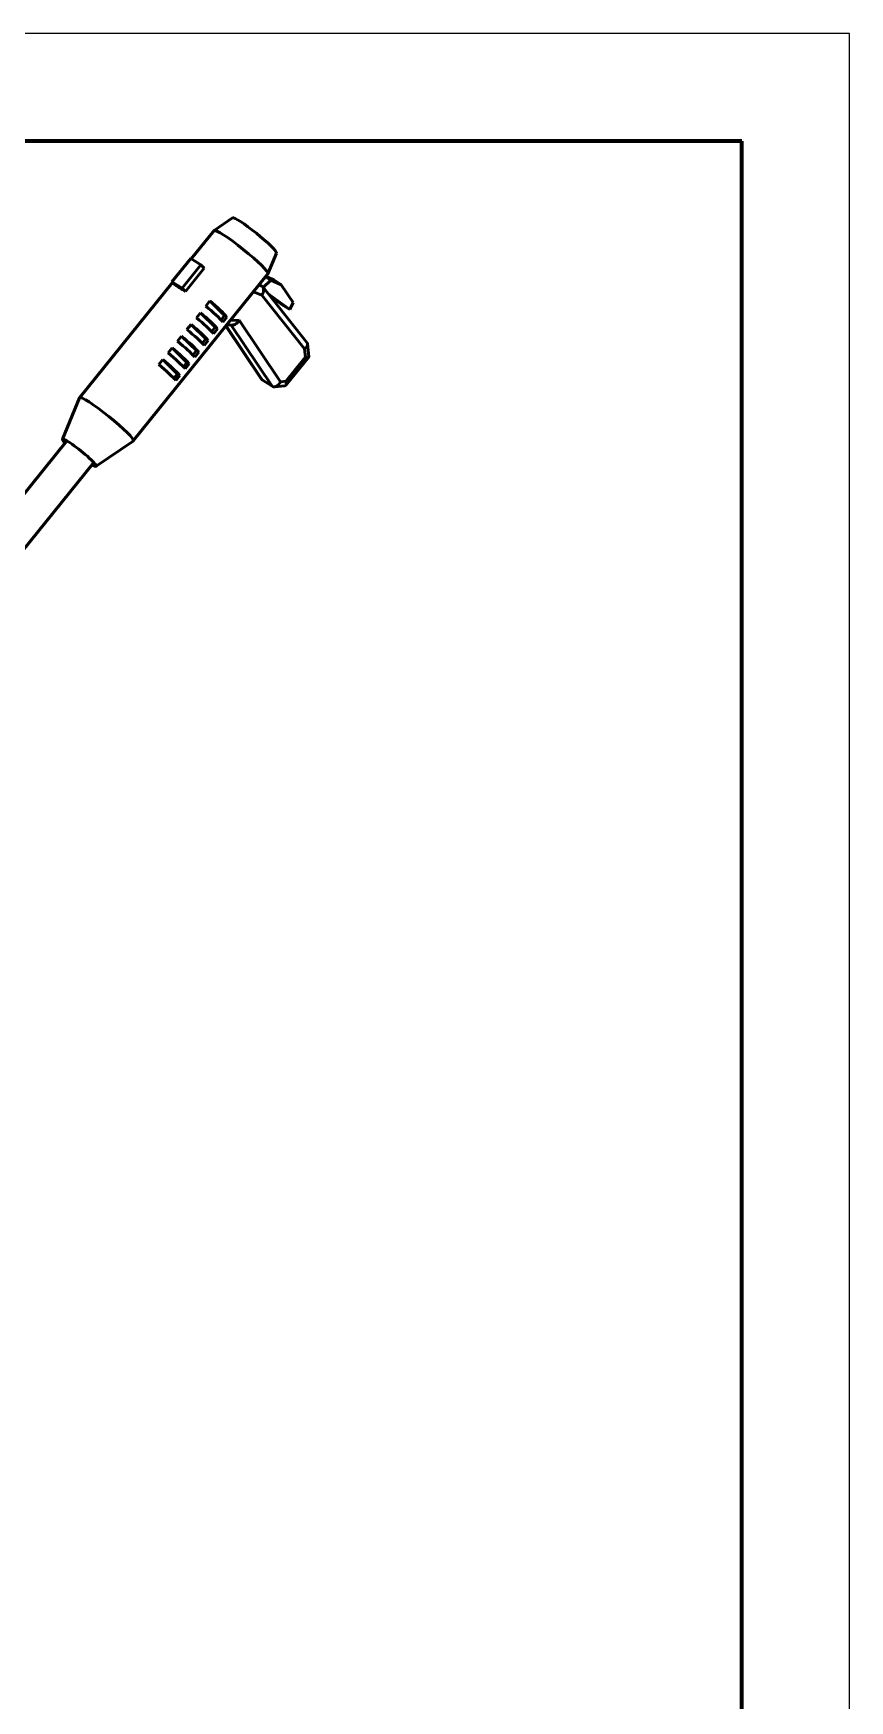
# Model space of a CAD drawing. Header units: millimetres. Extents: x 0 to 2970, y 0 to 2100.
# Drawn here: x 2592 to 2970, y 1327 to 2100 of the extents above; entities that cross this region are included whole.
import ezdxf

# ---------------------------------------------------------------- set-up
doc = ezdxf.new("R2010")
doc.units = ezdxf.units.MM
doc.header["$LTSCALE"] = 5
for name, color, linetype, lineweight in [('MARCO', 7, 'Continuous', 70), ('TEXTO', 7, 'Continuous', 25), ('VISIBLE', 7, 'Continuous', 50)]:
    doc.layers.add(name, color=color, linetype=linetype, lineweight=lineweight)

msp = doc.modelspace()

# ---------------------------------------------------------------- linework, layer by layer
at = {"layer": 'MARCO'}
for p, q in [((2920, 2050), (100, 2050)), ((2920, 50), (2920, 2050))]:
    msp.add_line(p, q, dxfattribs=at)
at = {"layer": 'TEXTO'}
for p, q in [((2970, 2100), (0, 2100)), ((2970, 0), (2970, 2100))]:
    msp.add_line(p, q, dxfattribs=at)
at = {"layer": 'VISIBLE'}
for p, q in [((2684.22, 2014.44), (2675.66, 2008.59)), ((2665.08, 1995.45), (2675.62, 2008.55)), ((2656.13, 1984.75), (2664.86, 1995.59)), ((2669.51, 1992.66), (2664.86, 1995.59)), ((2704.47, 1998.15), (2700.58, 1988.53)), ((2638.21, 1911.05), (2700.55, 1988.48)), ((2660.78, 1981.82), (2669.51, 1992.66)), ((2662.35, 1980.27), (2671.08, 1991.11)), ((2671.08, 1991.11), (2669.51, 1992.66)), ((2701.86, 1985.55), (2699.42, 1987.08)), ((2699.55, 1987.25), (2703.28, 1985.68)), ((2613.28, 1931.11), (2656.32, 1984.57)), ((2660.78, 1981.82), (2656.13, 1984.75)), ((2657.7, 1983.2), (2656.13, 1984.75)), ((2657.72, 1983.19), (2657.7, 1983.2)), ((2662.35, 1980.27), (2660.78, 1981.82)), ((2662.35, 1980.27), (2662.34, 1980.28)), ((2693.88, 1980.2), (2697.76, 1978.65)), ((2696.44, 1983.38), (2697.75, 1982.86)), ((2697.75, 1982.86), (2696.6, 1983.58)), ((2697.76, 1978.65), (2717.56, 1953.76)), ((2698.16, 1982.49), (2718.66, 1956.71)), ((2698.4, 1982.2), (2701.86, 1985.55)), ((2702.4, 1978.06), (2700.79, 1979.19)), ((2700.96, 1978.97), (2702.4, 1978.06)), ((2701.86, 1985.55), (2706.77, 1983.49)), ((2706.77, 1983.49), (2703.28, 1985.68)), ((2706.77, 1983.49), (2712.32, 1975.23)), ((2671.8, 1973.61), (2673.67, 1975.94)), ((2680.52, 1969.18), (2673.67, 1975.94)), ((2707.17, 1974.2), (2701.37, 1978.46)), ((2710.66, 1972), (2702.4, 1978.06)), ((2707.17, 1974.2), (2710.66, 1972)), ((2712.32, 1975.23), (2710.66, 1972)), ((2663.08, 1962.77), (2664.95, 1965.1)), ((2671.79, 1958.34), (2664.95, 1965.1)), ((2667.44, 1968.19), (2669.31, 1970.52)), ((2676.15, 1963.76), (2669.31, 1970.52)), ((2674.5, 1961.71), (2676.15, 1963.76)), ((2675.36, 1960.76), (2677.23, 1963.08)), ((2677.23, 1963.08), (2676.15, 1963.76)), ((2678.86, 1967.13), (2680.52, 1969.18)), ((2679.73, 1966.18), (2681.6, 1968.5)), ((2681.6, 1968.5), (2680.52, 1969.18)), ((2697.44, 1939.83), (2681.07, 1964.29)), ((2697.94, 1939.33), (2681.16, 1964.4)), ((2684.33, 1964.81), (2681.43, 1964.73)), ((2687.29, 1967.05), (2683.21, 1966.94)), ((2702.59, 1936.41), (2683.59, 1964.79)), ((2706.41, 1938.49), (2687.29, 1967.05)), ((2658.71, 1957.35), (2660.58, 1959.67)), ((2667.43, 1952.92), (2660.58, 1959.67)), ((2670.14, 1956.29), (2671.79, 1958.34)), ((2671, 1955.34), (2672.87, 1957.66)), ((2672.87, 1957.66), (2671.79, 1958.34)), ((2718.94, 1956.04), (2719.54, 1950.23)), ((2649.98, 1946.51), (2651.85, 1948.83)), ((2658.7, 1942.08), (2651.85, 1948.83)), ((2654.35, 1951.93), (2656.22, 1954.25)), ((2663.06, 1947.5), (2656.22, 1954.25)), ((2665.77, 1950.87), (2667.43, 1952.92)), ((2666.64, 1949.92), (2668.51, 1952.24)), ((2668.51, 1952.24), (2667.43, 1952.92)), ((2719.5, 1950.08), (2708.88, 1936.88)), ((2717.95, 1949.94), (2708.95, 1938.75)), ((2717.56, 1953.76), (2717.95, 1949.94)), ((2657.05, 1940.03), (2658.7, 1942.08)), ((2657.91, 1939.08), (2659.78, 1941.4)), ((2659.78, 1941.4), (2658.7, 1942.08)), ((2661.41, 1945.45), (2663.06, 1947.5)), ((2662.27, 1944.5), (2664.14, 1946.82)), ((2664.14, 1946.82), (2663.06, 1947.5)), ((2697.94, 1939.33), (2702.59, 1936.41)), ((2708.48, 1936.67), (2703.62, 1936.18)), ((2708.95, 1938.75), (2706.41, 1938.49)), ((2605.47, 1911.83), (2613.25, 1931.06)), ((2566.94, 1860.78), (2607.46, 1911.11)), ((2621.04, 1899.3), (2638.17, 1911.01)), ((2579.4, 1850.75), (2619.92, 1901.08))]:
    msp.add_line(p, q, dxfattribs=at)
for centre, major_axis, start_param, end_param in [((2694.32, 2006.26), (10.13, -8.15), -6.250445, -3.174333), ((2688.08, 1998.52), (12.46, -10.03), -3.174333, -3.141593), ((2688.08, 1998.52), (12.46, -10.03), -6.250445, -3.174333), ((2688.08, 1998.52), (12.46, -10.03), -6.283185, -6.250445), ((2668.14, 1973.74), (12.46, -10.03), -4.143187, -3.641876), ((2668.45, 1974.12), (12.46, -10.03), -5.748424, -4.896764), ((2670.32, 1976.45), (12.46, -10.03), -5.748424, -4.896764), ((2661.59, 1965.61), (12.46, -10.03), -5.748424, -4.896764), ((2664.08, 1968.7), (12.46, -10.03), -5.748424, -4.896764), ((2665.95, 1971.03), (12.46, -10.03), -5.748424, -4.896764), ((2655.36, 1957.86), (12.46, -10.03), -5.748424, -4.896764), ((2657.23, 1960.18), (12.46, -10.03), -5.748424, -4.896764), ((2659.72, 1963.28), (12.46, -10.03), -5.748424, -4.896764), ((2648.5, 1949.34), (12.46, -10.03), -5.748424, -4.896764), ((2650.99, 1952.44), (12.46, -10.03), -5.748424, -4.896764), ((2652.86, 1954.76), (12.46, -10.03), -5.748424, -4.896764), ((2646.63, 1947.02), (12.46, -10.03), -5.748424, -4.896764), ((2625.75, 1921.08), (12.46, -10.03), -3.141593, -3.108852), ((2625.75, 1921.08), (12.46, -10.03), -6.283185, -3.141593), ((2613.28, 1905.59), (7.79, -6.27), -3.108852, -2.498092), ((2613.28, 1905.59), (7.79, -6.27), -6.315926, -3.108852), ((2625.75, 1921.08), (12.46, -10.03), -0.03274, 0), ((2613.28, 1905.59), (7.79, -6.27), -0.643501, -0.03274)]:
    msp.add_ellipse(centre, major_axis=major_axis, ratio=0.108471, start_param=start_param, end_param=end_param, dxfattribs=at)
for points, degree in [([(2697.75, 1982.86), (2697.99, 1982.71), (2698.16, 1982.49)], 2), ([(2698.16, 1982.49), (2698.3, 1982.3), (2698.41, 1982.08), (2698.49, 1981.84), (2698.55, 1981.59), (2698.59, 1981.32), (2698.6, 1981.04), (2698.58, 1980.75), (2698.54, 1980.45), (2698.47, 1980.14), (2698.37, 1979.84), (2698.25, 1979.53), (2698.11, 1979.23), (2697.95, 1978.93), (2697.76, 1978.65)], 1), ([(2684.33, 1964.81), (2684.55, 1964.83), (2684.78, 1964.87), (2685.01, 1964.94), (2685.24, 1965.03), (2685.47, 1965.14), (2685.7, 1965.28), (2685.92, 1965.44), (2686.15, 1965.62), (2686.36, 1965.82), (2686.57, 1966.04), (2686.77, 1966.27), (2686.96, 1966.52), (2687.13, 1966.78), (2687.29, 1967.05)], 1), ([(2718.94, 1956.04), (2718.94, 1955.89), (2718.93, 1955.72), (2718.91, 1955.56), (2718.86, 1955.39), (2718.8, 1955.22), (2718.72, 1955.05), (2718.63, 1954.88), (2718.52, 1954.71), (2718.39, 1954.54), (2718.25, 1954.38), (2718.1, 1954.22), (2717.93, 1954.06), (2717.75, 1953.9), (2717.56, 1953.76)], 1), ([(2718.66, 1956.71), (2718.9, 1956.42), (2718.94, 1956.04)], 2), ([(2719.5, 1950.08), (2719.46, 1950.04), (2719.41, 1950.01), (2719.35, 1949.98), (2719.27, 1949.95), (2719.19, 1949.93), (2719.09, 1949.91), (2718.98, 1949.9), (2718.86, 1949.89), (2718.73, 1949.89), (2718.59, 1949.89), (2718.45, 1949.89), (2718.29, 1949.9), (2718.13, 1949.92), (2717.95, 1949.94)], 1), ([(2719.54, 1950.23), (2719.55, 1950.15), (2719.5, 1950.08)], 2), ([(2697.94, 1939.33), (2697.65, 1939.52), (2697.44, 1939.83)], 2), ([(2702.59, 1936.41), (2702.89, 1936.22), (2703.24, 1936.14), (2703.62, 1936.18)], 3), ([(2703.62, 1936.18), (2703.83, 1936.21), (2704.05, 1936.27), (2704.27, 1936.35), (2704.48, 1936.45), (2704.7, 1936.57), (2704.92, 1936.72), (2705.13, 1936.88), (2705.34, 1937.07), (2705.54, 1937.27), (2705.74, 1937.49), (2705.92, 1937.72), (2706.1, 1937.97), (2706.26, 1938.22), (2706.41, 1938.49)], 1), ([(2708.48, 1936.67), (2708.72, 1936.7), (2708.88, 1936.88)], 2), ([(2708.88, 1936.88), (2708.93, 1936.96), (2708.97, 1937.04), (2709.01, 1937.14), (2709.04, 1937.24), (2709.07, 1937.36), (2709.08, 1937.48), (2709.09, 1937.62), (2709.1, 1937.76), (2709.09, 1937.91), (2709.08, 1938.06), (2709.06, 1938.23), (2709.03, 1938.4), (2708.99, 1938.57), (2708.95, 1938.75)], 1)]:
    msp.add_open_spline(points, degree=degree, dxfattribs=at)

doc.saveas('drawing.dxf')
